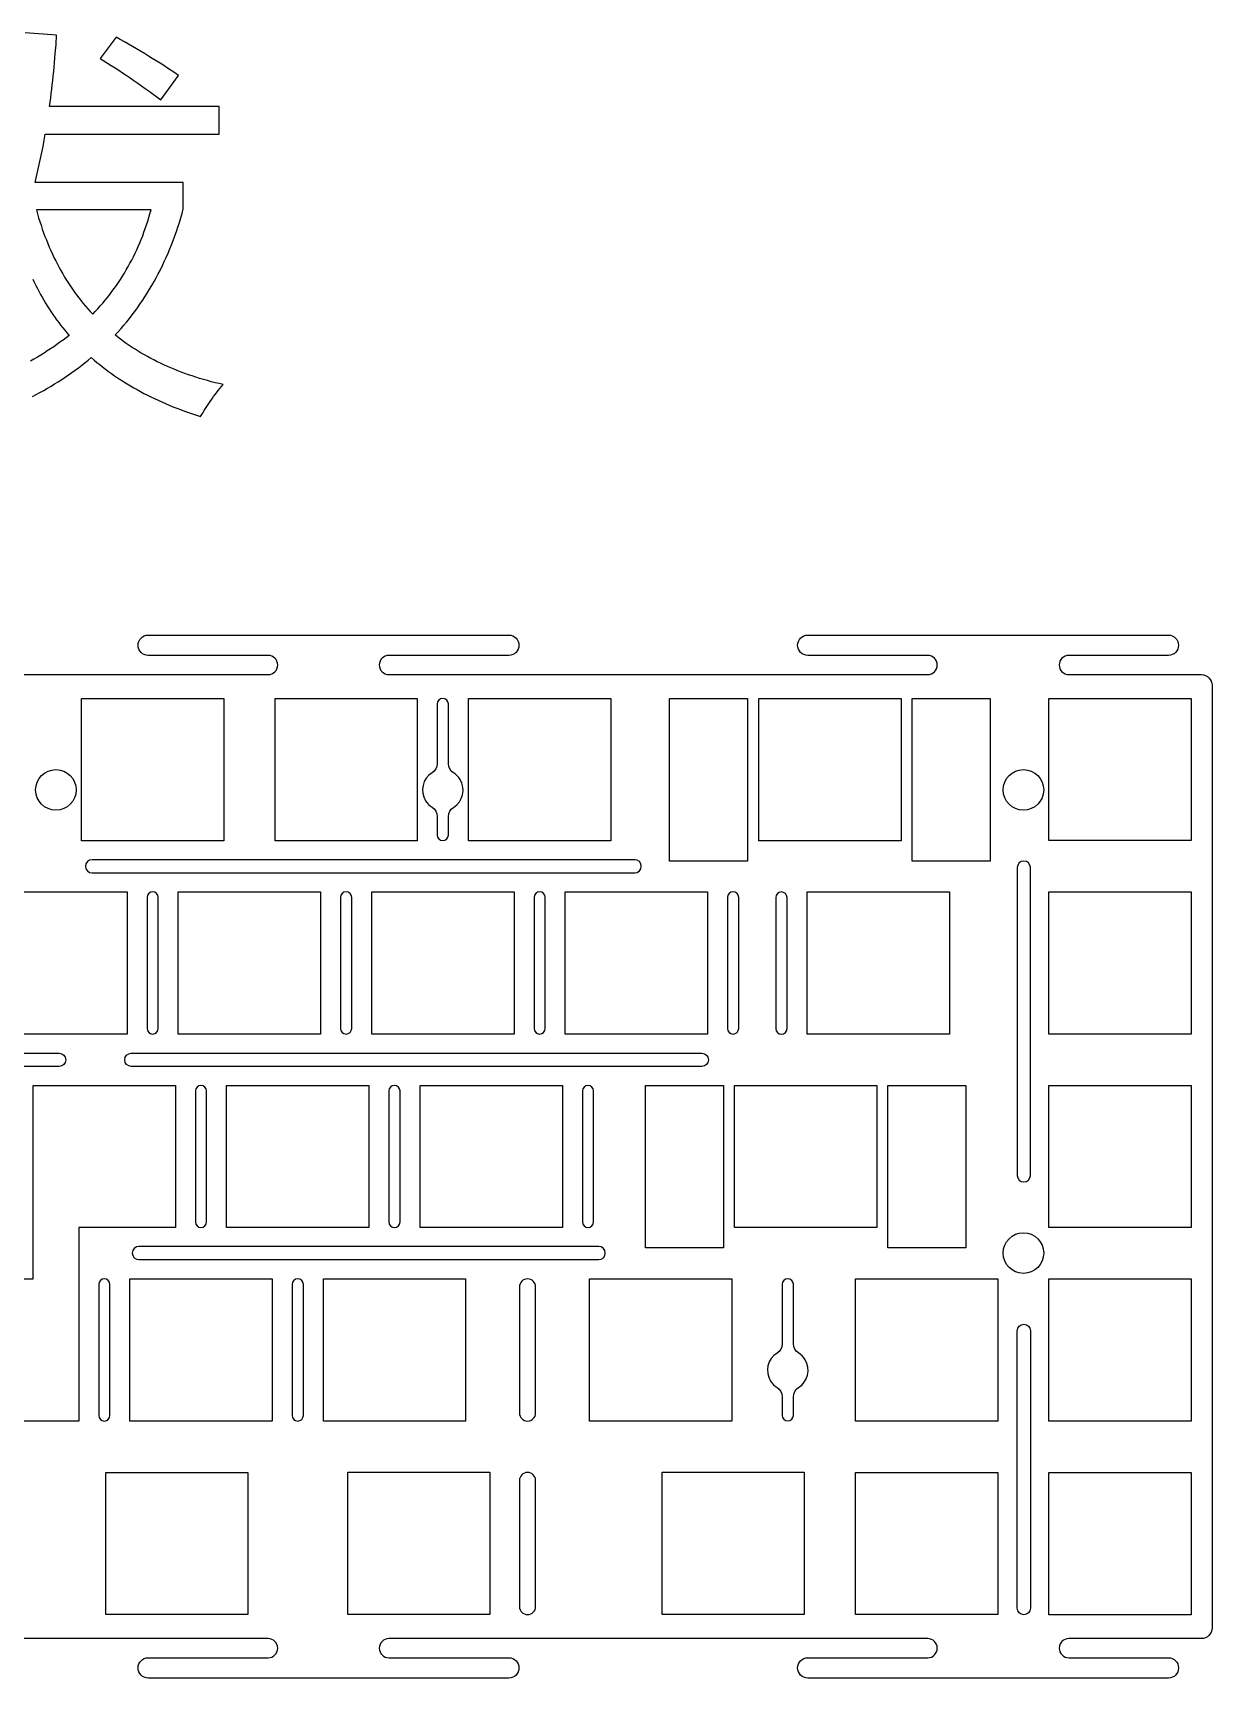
# Model space of a CAD drawing. Header units: millimetres. Extents: x -367 to 368, y -81 to 81.
# Drawn here: x -178.4 to -62.3, y -81.1 to 80.9 of the extents above; entities that cross this region are included whole.
import ezdxf

# ---------------------------------------------------------------- set-up
doc = ezdxf.new("R2010")
doc.units = ezdxf.units.MM
doc.header["$MEASUREMENT"] = 0
doc.layers.add('Ä¬ÈÏÖµ', color=7, linetype='Continuous', lineweight=0)

msp = doc.modelspace()

# ---------------------------------------------------------------- linework, layer by layer
at = {"layer": 'Ä¬ÈÏÖµ', "color": 7, "lineweight": 25, "true_color": 0xffffff}
for points in [[(-178.48, 45.14), (-178.1, 45.33), (-177.73, 45.53), (-177.36, 45.74), (-177, 45.94), (-176.64, 46.15), (-176.29, 46.37), (-175.94, 46.58), (-175.59, 46.81), (-175.25, 47.03), (-174.91, 47.26), (-174.58, 47.49), (-174.25, 47.73), (-173.93, 47.97), (-173.61, 48.21), (-173.3, 48.45), (-172.99, 48.7), (-172.68, 48.96), (-172.41, 48.72), (-172.13, 48.49), (-171.85, 48.27), (-171.57, 48.04), (-171.28, 47.82), (-170.99, 47.6), (-170.69, 47.39), (-170.39, 47.18), (-170.09, 46.97), (-169.78, 46.77), (-169.47, 46.57), (-169.15, 46.37), (-168.83, 46.18), (-168.5, 45.99), (-168.17, 45.81), (-167.84, 45.62), (-167.5, 45.44), (-167.16, 45.27), (-166.81, 45.1), (-166.46, 44.93), (-166.1, 44.76), (-165.74, 44.6), (-165.38, 44.44), (-165.01, 44.29), (-164.64, 44.13), (-164.26, 43.99), (-163.88, 43.84), (-163.49, 43.7), (-163.1, 43.56), (-162.71, 43.43), (-162.31, 43.3), (-161.91, 43.17), (-161.8, 43.36), (-161.68, 43.56), (-161.56, 43.75), (-161.44, 43.94), (-161.31, 44.14), (-161.18, 44.34), (-161.05, 44.53), (-160.91, 44.73), (-160.77, 44.92), (-160.63, 45.12), (-160.48, 45.32), (-160.34, 45.51), (-160.18, 45.71), (-160.03, 45.91), (-159.87, 46.11), (-159.7, 46.31), (-160.1, 46.4), (-160.49, 46.49), (-160.87, 46.59), (-161.25, 46.7), (-161.63, 46.81), (-162.01, 46.92), (-162.38, 47.04), (-162.74, 47.16), (-163.1, 47.28), (-163.46, 47.41), (-163.82, 47.54), (-164.17, 47.67), (-164.51, 47.81), (-164.86, 47.95), (-165.19, 48.1), (-165.53, 48.25), (-165.86, 48.41), (-166.18, 48.56), (-166.51, 48.73), (-166.83, 48.89), (-167.14, 49.06), (-167.45, 49.24), (-167.76, 49.41), (-168.06, 49.6), (-168.36, 49.78), (-168.65, 49.97), (-168.94, 50.16), (-169.23, 50.36), (-169.51, 50.56), (-169.79, 50.77), (-170.07, 50.97), (-170.34, 51.19), (-170.04, 51.51), (-169.75, 51.83), (-169.47, 52.16), (-169.19, 52.49), (-168.92, 52.83), (-168.65, 53.17), (-168.39, 53.52), (-168.14, 53.87), (-167.89, 54.22), (-167.64, 54.58), (-167.4, 54.94), (-167.17, 55.31), (-166.94, 55.69), (-166.71, 56.06), (-166.5, 56.45), (-166.28, 56.83), (-166.08, 57.22), (-165.87, 57.62), (-165.68, 58.02), (-165.49, 58.42), (-165.3, 58.83), (-165.12, 59.24), (-164.95, 59.66), (-164.78, 60.08), (-164.61, 60.51), (-164.45, 60.94), (-164.3, 61.38), (-164.15, 61.82), (-164.01, 62.26), (-163.87, 62.71), (-163.74, 63.16), (-163.62, 63.62), (-163.62, 66.21), (-178.22, 66.21), (-178.08, 66.79), (-177.94, 67.38), (-177.8, 67.97), (-177.68, 68.56), (-177.55, 69.16), (-177.43, 69.76), (-177.32, 70.37), (-177.21, 70.98), (-160.09, 70.98), (-160.09, 73.69), (-176.79, 73.69), (-176.73, 74.11), (-176.67, 74.54), (-176.62, 74.96), (-176.57, 75.39), (-176.52, 75.82), (-176.47, 76.26), (-176.42, 76.69), (-176.38, 77.13), (-176.34, 77.57), (-176.29, 78.01), (-176.22, 78.9), (-176.15, 79.8), (-176.09, 80.7), (-179.19, 80.93)], [(-178.43, 56.69), (-178.29, 56.39), (-178.14, 56.08), (-177.99, 55.78), (-177.84, 55.49), (-177.68, 55.19), (-177.52, 54.9), (-177.35, 54.61), (-177.18, 54.33), (-177.01, 54.05), (-176.83, 53.77), (-176.65, 53.49), (-176.47, 53.22), (-176.28, 52.95), (-176.09, 52.68), (-175.89, 52.42), (-175.7, 52.16), (-175.49, 51.9), (-175.29, 51.65), (-175.08, 51.4), (-174.87, 51.15), (-175.16, 50.92), (-175.46, 50.69), (-175.76, 50.47), (-176.06, 50.25), (-176.37, 50.04), (-176.69, 49.83), (-177.01, 49.62), (-177.33, 49.41), (-177.66, 49.21), (-177.99, 49.01), (-178.33, 48.81), (-178.67, 48.62)]]:
    msp.add_lwpolyline(points, dxfattribs=at)
for points in [[(-171.79, 78.42), (-171.43, 78.19), (-171.07, 77.96), (-170.71, 77.73), (-170.34, 77.49), (-169.97, 77.25), (-169.61, 77.01), (-169.24, 76.76), (-168.86, 76.51), (-168.49, 76.25), (-168.11, 75.99), (-167.74, 75.73), (-167.36, 75.46), (-166.98, 75.19), (-166.59, 74.91), (-166.21, 74.63), (-165.82, 74.35), (-164.08, 76.75), (-164.44, 76.99), (-164.8, 77.23), (-165.17, 77.47), (-165.54, 77.71), (-165.91, 77.95), (-166.29, 78.19), (-166.67, 78.42), (-167.05, 78.66), (-167.44, 78.89), (-167.83, 79.13), (-168.22, 79.36), (-168.62, 79.59), (-169.02, 79.82), (-169.42, 80.05), (-169.83, 80.28), (-170.24, 80.51)], [(-166.79, 63.5), (-178.08, 63.5), (-177.97, 63.12), (-177.86, 62.74), (-177.74, 62.36), (-177.62, 61.99), (-177.5, 61.62), (-177.37, 61.26), (-177.24, 60.9), (-177.1, 60.55), (-176.96, 60.19), (-176.81, 59.85), (-176.66, 59.5), (-176.51, 59.16), (-176.35, 58.83), (-176.18, 58.5), (-176.02, 58.17), (-175.85, 57.85), (-175.67, 57.53), (-175.49, 57.21), (-175.31, 56.9), (-175.12, 56.6), (-174.93, 56.3), (-174.73, 56), (-174.53, 55.7), (-174.33, 55.41), (-174.12, 55.13), (-173.91, 54.84), (-173.69, 54.57), (-173.47, 54.29), (-173.24, 54.02), (-173.01, 53.76), (-172.78, 53.5), (-172.54, 53.24), (-172.29, 53.51), (-172.04, 53.78), (-171.79, 54.05), (-171.55, 54.33), (-171.32, 54.61), (-171.08, 54.89), (-170.86, 55.18), (-170.64, 55.47), (-170.42, 55.77), (-170.21, 56.06), (-170, 56.37), (-169.8, 56.67), (-169.6, 56.98), (-169.41, 57.29), (-169.23, 57.61), (-169.04, 57.93), (-168.87, 58.25), (-168.69, 58.57), (-168.53, 58.9), (-168.36, 59.24), (-168.21, 59.57), (-168.05, 59.91), (-167.9, 60.26), (-167.76, 60.6), (-167.62, 60.95), (-167.49, 61.31), (-167.36, 61.66), (-167.24, 62.03), (-167.12, 62.39), (-167, 62.76), (-166.9, 63.13)], [(-173.64, 1.4), (-173.64, 15.4), (-159.64, 15.4), (-159.64, 1.4)], [(-154.59, 1.4), (-154.59, 15.4), (-140.59, 15.4), (-140.59, 1.4)], [(-135.54, 1.4), (-135.54, 15.4), (-121.54, 15.4), (-121.54, 1.4)], [(-115.74, -0.6), (-115.74, 15.4), (-108.06, 15.4), (-108.06, -0.6)], [(-106.96, 1.4), (-106.96, 15.4), (-92.96, 15.4), (-92.96, 1.4)], [(-84.19, -0.6), (-91.87, -0.6), (-91.87, 15.4), (-84.19, 15.4)], [(-78.39, 15.41), (-64.39, 15.41), (-64.39, 1.41), (-78.39, 1.41)], [(-183.16, -17.64), (-183.16, -3.64), (-169.16, -3.64), (-169.16, -17.64)], [(-164.11, -17.64), (-164.11, -3.64), (-150.11, -3.64), (-150.11, -17.64)], [(-145.06, -17.64), (-145.06, -3.64), (-131.06, -3.64), (-131.06, -17.64)], [(-126.01, -17.64), (-126.01, -3.64), (-112.01, -3.64), (-112.01, -17.64)], [(-102.2, -17.65), (-102.2, -3.65), (-88.2, -3.65), (-88.2, -17.65)], [(-78.39, -17.64), (-78.39, -3.64), (-64.39, -3.64), (-64.39, -17.64)], [(-173.92, -41.74), (-173.92, -55.74), (-187.92, -55.74), (-187.92, -41.74), (-178.4, -41.74), (-178.4, -22.69), (-164.4, -22.69), (-164.4, -36.69), (-173.92, -36.69)], [(-159.35, -36.69), (-159.35, -22.69), (-145.35, -22.69), (-145.35, -36.69)], [(-140.3, -36.69), (-140.3, -22.69), (-126.3, -22.69), (-126.3, -36.69)], [(-118.12, -38.7), (-118.12, -22.7), (-110.44, -22.7), (-110.44, -38.7)], [(-109.35, -36.7), (-109.35, -22.7), (-95.35, -22.7), (-95.35, -36.7)], [(-86.57, -38.7), (-94.25, -38.7), (-94.25, -22.7), (-86.57, -22.7)], [(-78.39, -36.69), (-78.39, -22.69), (-64.39, -22.69), (-64.39, -36.69)], [(-168.87, -55.74), (-168.87, -41.74), (-154.87, -41.74), (-154.87, -55.74)], [(-149.82, -55.74), (-149.82, -41.74), (-135.82, -41.74), (-135.82, -55.74)], [(-123.63, -55.74), (-123.63, -41.74), (-109.63, -41.74), (-109.63, -55.74)], [(-97.44, -55.74), (-97.44, -41.74), (-83.44, -41.74), (-83.44, -55.74)], [(-78.39, -55.74), (-78.39, -41.74), (-64.39, -41.74), (-64.39, -55.74)], [(-171.26, -74.8), (-171.26, -60.8), (-157.26, -60.8), (-157.26, -74.8)], [(-147.43, -74.79), (-147.43, -60.79), (-133.43, -60.79), (-133.43, -74.79)], [(-116.49, -74.79), (-116.49, -60.79), (-102.49, -60.79), (-102.49, -74.79)], [(-97.44, -74.8), (-97.44, -60.8), (-83.44, -60.8), (-83.44, -74.8)], [(-78.39, -74.81), (-78.39, -60.81), (-64.39, -60.81), (-64.39, -74.81)]]:
    msp.add_lwpolyline(points, close=True, dxfattribs=at)
for centre in [(-176.16, 6.4), (-80.91, 6.4), (-80.91, -39.2)]:
    msp.add_circle(centre, 2, dxfattribs=at)
for points, knots in [([(-232.01, -79.05), (-232.56, -79.05), (-233.01, -79.5), (-233.01, -80.05), (-233.01, -80.6), (-232.56, -81.05), (-232.01, -81.05), (-232.01, -81.05), (-196.51, -81.05), (-196.51, -81.05), (-195.96, -81.05), (-195.51, -80.6), (-195.51, -80.05), (-195.51, -79.5), (-195.96, -79.05), (-196.51, -79.05), (-196.51, -79.05), (-208.32, -79.05), (-208.32, -79.05), (-208.84, -79.05), (-209.26, -78.63), (-209.26, -78.11), (-209.26, -77.58), (-208.84, -77.16), (-208.32, -77.16), (-208.32, -77.16), (-155.27, -77.16), (-155.27, -77.16), (-154.75, -77.16), (-154.32, -77.58), (-154.32, -78.1), (-154.32, -78.63), (-154.75, -79.05), (-155.27, -79.05), (-155.27, -79.05), (-167.07, -79.05), (-167.07, -79.05), (-167.63, -79.05), (-168.07, -79.5), (-168.07, -80.05), (-168.07, -80.6), (-167.63, -81.05), (-167.07, -81.05), (-167.07, -81.05), (-131.57, -81.05), (-131.57, -81.05), (-131.02, -81.05), (-130.57, -80.6), (-130.57, -80.05), (-130.57, -79.5), (-131.02, -79.05), (-131.57, -79.05), (-131.57, -79.05), (-143.38, -79.05), (-143.38, -79.05), (-143.9, -79.05), (-144.32, -78.63), (-144.32, -78.11), (-144.32, -77.58), (-143.9, -77.16), (-143.38, -77.16), (-143.38, -77.16), (-90.33, -77.16), (-90.33, -77.16), (-89.81, -77.16), (-89.39, -77.58), (-89.39, -78.1), (-89.39, -78.63), (-89.81, -79.05), (-90.33, -79.05), (-90.33, -79.05), (-102.14, -79.05), (-102.14, -79.05), (-102.69, -79.05), (-103.14, -79.5), (-103.14, -80.05), (-103.14, -80.6), (-102.69, -81.05), (-102.14, -81.05), (-102.14, -81.05), (-66.64, -81.05), (-66.64, -81.05), (-66.08, -81.05), (-65.64, -80.6), (-65.64, -80.05), (-65.64, -79.5), (-66.08, -79.05), (-66.64, -79.05), (-66.64, -79.05), (-76.44, -79.05), (-76.44, -79.05), (-76.96, -79.05), (-77.38, -78.63), (-77.39, -78.11), (-77.39, -77.58), (-76.96, -77.16), (-76.44, -77.16), (-76.44, -77.16), (-63.38, -77.16), (-63.38, -77.16), (-62.8, -77.16), (-62.33, -76.69), (-62.33, -76.11), (-62.33, -76.11), (-62.33, 16.7), (-62.33, 16.7), (-62.33, 17.28), (-62.8, 17.75), (-63.38, 17.75), (-63.38, 17.75), (-76.44, 17.75), (-76.44, 17.75), (-76.96, 17.75), (-77.39, 18.17), (-77.39, 18.7), (-77.39, 19.22), (-76.96, 19.64), (-76.44, 19.64), (-76.44, 19.64), (-66.64, 19.64), (-66.64, 19.64), (-66.08, 19.64), (-65.64, 20.09), (-65.64, 20.64), (-65.64, 21.19), (-66.08, 21.64), (-66.64, 21.64), (-66.64, 21.64), (-102.14, 21.64), (-102.14, 21.64), (-102.69, 21.64), (-103.14, 21.19), (-103.14, 20.64), (-103.14, 20.09), (-102.69, 19.64), (-102.14, 19.64), (-102.14, 19.64), (-90.33, 19.64), (-90.33, 19.64), (-89.81, 19.64), (-89.39, 19.22), (-89.39, 18.7), (-89.39, 18.18), (-89.81, 17.75), (-90.33, 17.75), (-90.33, 17.75), (-143.38, 17.75), (-143.38, 17.75), (-143.9, 17.75), (-144.32, 18.17), (-144.32, 18.7), (-144.32, 19.22), (-143.9, 19.64), (-143.38, 19.64), (-143.38, 19.64), (-131.57, 19.64), (-131.57, 19.64), (-131.02, 19.64), (-130.57, 20.09), (-130.57, 20.64), (-130.57, 21.19), (-131.02, 21.64), (-131.57, 21.64), (-131.57, 21.64), (-167.07, 21.64), (-167.07, 21.64), (-167.63, 21.64), (-168.07, 21.19), (-168.07, 20.64), (-168.07, 20.09), (-167.63, 19.64), (-167.07, 19.64), (-167.07, 19.64), (-155.27, 19.64), (-155.27, 19.64), (-154.75, 19.64), (-154.32, 19.22), (-154.32, 18.7), (-154.32, 18.18), (-154.75, 17.75), (-155.27, 17.75), (-155.27, 17.75), (-208.32, 17.75), (-208.32, 17.75), (-208.84, 17.75), (-209.26, 18.17), (-209.26, 18.7), (-209.26, 19.22), (-208.84, 19.64), (-208.32, 19.64), (-208.32, 19.64), (-196.51, 19.64), (-196.51, 19.64), (-195.96, 19.64), (-195.51, 20.09), (-195.51, 20.64), (-195.51, 21.19), (-195.96, 21.64), (-196.51, 21.64), (-196.51, 21.64), (-232.01, 21.64), (-232.01, 21.64), (-232.56, 21.64), (-233.01, 21.19), (-233.01, 20.64), (-233.01, 20.09), (-232.56, 19.64), (-232.01, 19.64), (-232.01, 19.64), (-220.21, 19.64), (-220.21, 19.64), (-219.68, 19.64), (-219.26, 19.22), (-219.26, 18.7), (-219.26, 18.18), (-219.68, 17.75), (-220.21, 17.75), (-220.21, 17.75), (-273.25, 17.75), (-273.25, 17.75), (-273.78, 17.75), (-274.2, 18.17), (-274.2, 18.7), (-274.2, 19.22), (-273.78, 19.64), (-273.25, 19.64), (-273.25, 19.64), (-261.45, 19.64), (-261.45, 19.64), (-260.9, 19.64), (-260.45, 20.09), (-260.45, 20.64), (-260.45, 21.19), (-260.9, 21.64), (-261.45, 21.64), (-261.45, 21.64), (-296.95, 21.64), (-296.95, 21.64), (-297.5, 21.64), (-297.95, 21.19), (-297.95, 20.64), (-297.95, 20.09), (-297.5, 19.64), (-296.95, 19.64), (-296.95, 19.64), (-285.14, 19.64), (-285.14, 19.64), (-284.62, 19.64), (-284.2, 19.22), (-284.2, 18.7), (-284.2, 18.18), (-284.62, 17.75), (-285.14, 17.75), (-285.14, 17.75), (-338.19, 17.75), (-338.19, 17.75), (-338.71, 17.75), (-339.14, 18.17), (-339.14, 18.7), (-339.14, 19.22), (-338.71, 19.64), (-338.19, 19.64), (-338.19, 19.64), (-326.39, 19.64), (-326.39, 19.64), (-325.83, 19.64), (-325.39, 20.09), (-325.39, 20.64), (-325.39, 21.19), (-325.83, 21.64), (-326.39, 21.64), (-326.39, 21.64), (-361.89, 21.64), (-361.89, 21.64), (-362.44, 21.64), (-362.89, 21.19), (-362.89, 20.64), (-362.89, 20.09), (-362.44, 19.64), (-361.89, 19.64), (-361.89, 19.64), (-352.08, 19.64), (-352.08, 19.64), (-351.56, 19.64), (-351.14, 19.22), (-351.14, 18.7), (-351.14, 18.18), (-351.56, 17.75), (-352.08, 17.75), (-352.08, 17.75), (-366.14, 17.75), (-366.14, 17.75), (-366.72, 17.75), (-367.19, 17.28), (-367.19, 16.7), (-367.19, 16.7), (-367.19, -76.11), (-367.19, -76.11), (-367.19, -76.69), (-366.72, -77.16), (-366.14, -77.16), (-366.14, -77.16), (-352.08, -77.16), (-352.08, -77.16), (-351.56, -77.16), (-351.14, -77.58), (-351.14, -78.1), (-351.14, -78.63), (-351.56, -79.05), (-352.08, -79.05), (-352.08, -79.05), (-361.89, -79.05), (-361.89, -79.05), (-362.44, -79.05), (-362.89, -79.5), (-362.89, -80.05), (-362.89, -80.6), (-362.44, -81.05), (-361.89, -81.05), (-361.89, -81.05), (-326.39, -81.05), (-326.39, -81.05), (-325.83, -81.05), (-325.39, -80.6), (-325.39, -80.05), (-325.39, -79.5), (-325.83, -79.05), (-326.39, -79.05), (-326.39, -79.05), (-338.19, -79.05), (-338.19, -79.05), (-338.71, -79.05), (-339.14, -78.63), (-339.14, -78.11), (-339.14, -77.58), (-338.71, -77.16), (-338.19, -77.16), (-338.19, -77.16), (-285.14, -77.16), (-285.14, -77.16), (-284.62, -77.16), (-284.2, -77.58), (-284.2, -78.1), (-284.2, -78.63), (-284.62, -79.05), (-285.14, -79.05), (-285.14, -79.05), (-296.95, -79.05), (-296.95, -79.05), (-297.5, -79.05), (-297.95, -79.5), (-297.95, -80.05), (-297.95, -80.6), (-297.5, -81.05), (-296.95, -81.05), (-296.95, -81.05), (-261.45, -81.05), (-261.45, -81.05), (-260.9, -81.05), (-260.45, -80.6), (-260.45, -80.05), (-260.45, -79.5), (-260.9, -79.05), (-261.45, -79.05), (-261.45, -79.05), (-273.25, -79.05), (-273.25, -79.05), (-273.77, -79.05), (-274.2, -78.63), (-274.2, -78.11), (-274.2, -77.58), (-273.78, -77.16), (-273.25, -77.16), (-273.25, -77.16), (-220.21, -77.16), (-220.21, -77.16), (-219.68, -77.16), (-219.26, -77.58), (-219.26, -78.1), (-219.26, -78.63), (-219.68, -79.05), (-220.21, -79.05), (-220.21, -79.05), (-232.01, -79.05), (-232.01, -79.05)], [0, 0, 0, 0, 1, 1, 1, 2, 2, 2, 3, 3, 3, 4, 4, 4, 5, 5, 5, 6, 6, 6, 7, 7, 7, 8, 8, 8, 9, 9, 9, 10, 10, 10, 11, 11, 11, 12, 12, 12, 13, 13, 13, 14, 14, 14, 15, 15, 15, 16, 16, 16, 17, 17, 17, 18, 18, 18, 19, 19, 19, 20, 20, 20, 21, 21, 21, 22, 22, 22, 23, 23, 23, 24, 24, 24, 25, 25, 25, 26, 26, 26, 27, 27, 27, 28, 28, 28, 29, 29, 29, 30, 30, 30, 31, 31, 31, 32, 32, 32, 33, 33, 33, 34, 34, 34, 35, 35, 35, 36, 36, 36, 37, 37, 37, 38, 38, 38, 39, 39, 39, 40, 40, 40, 41, 41, 41, 42, 42, 42, 43, 43, 43, 44, 44, 44, 45, 45, 45, 46, 46, 46, 47, 47, 47, 48, 48, 48, 49, 49, 49, 50, 50, 50, 51, 51, 51, 52, 52, 52, 53, 53, 53, 54, 54, 54, 55, 55, 55, 56, 56, 56, 57, 57, 57, 58, 58, 58, 59, 59, 59, 60, 60, 60, 61, 61, 61, 62, 62, 62, 63, 63, 63, 64, 64, 64, 65, 65, 65, 66, 66, 66, 67, 67, 67, 68, 68, 68, 69, 69, 69, 70, 70, 70, 71, 71, 71, 72, 72, 72, 73, 73, 73, 74, 74, 74, 75, 75, 75, 76, 76, 76, 77, 77, 77, 78, 78, 78, 79, 79, 79, 80, 80, 80, 81, 81, 81, 82, 82, 82, 83, 83, 83, 84, 84, 84, 85, 85, 85, 86, 86, 86, 87, 87, 87, 88, 88, 88, 89, 89, 89, 90, 90, 90, 91, 91, 91, 92, 92, 92, 93, 93, 93, 94, 94, 94, 95, 95, 95, 96, 96, 96, 97, 97, 97, 98, 98, 98, 99, 99, 99, 100, 100, 100, 101, 101, 101, 102, 102, 102, 103, 103, 103, 104, 104, 104, 105, 105, 105, 106, 106, 106, 107, 107, 107, 108, 108, 108, 109, 109, 109, 110, 110, 110, 111, 111, 111, 112, 112, 112, 113, 113, 113, 114, 114, 114, 115, 115, 115, 116, 116, 116, 117, 117, 117, 118, 118, 118, 119, 119, 119, 120, 120, 120, 121, 121, 121, 122, 122, 122, 123, 123, 123, 124, 124, 124, 125, 125, 125, 126, 126, 126, 127, 127, 127, 128, 128, 128, 128]), ([(-138.62, 3.79), (-138.62, 4.16), (-138.81, 4.5), (-139.12, 4.69), (-139.39, 4.85), (-139.61, 5.07), (-139.77, 5.34), (-140.35, 6.28), (-140.06, 7.51), (-139.12, 8.09), (-138.81, 8.28), (-138.62, 8.62), (-138.62, 8.98), (-138.62, 8.98), (-138.62, 14.86), (-138.62, 14.86), (-138.62, 14.86), (-138.62, 14.86), (-138.62, 14.86), (-138.62, 15.16), (-138.38, 15.41), (-138.07, 15.41), (-137.77, 15.41), (-137.52, 15.16), (-137.52, 14.86), (-137.52, 14.86), (-137.52, 8.99), (-137.52, 8.99), (-137.52, 8.62), (-137.34, 8.28), (-137.02, 8.09), (-136.76, 7.93), (-136.53, 7.7), (-136.37, 7.43), (-135.79, 6.49), (-136.08, 5.26), (-137.02, 4.68), (-137.34, 4.49), (-137.52, 4.15), (-137.52, 3.79), (-137.52, 3.79), (-137.52, 1.96), (-137.52, 1.96), (-137.52, 1.96), (-137.52, 1.96), (-137.52, 1.96), (-137.52, 1.66), (-137.77, 1.41), (-138.07, 1.41), (-138.38, 1.41), (-138.62, 1.66), (-138.62, 1.96), (-138.62, 1.96), (-138.62, 3.79), (-138.62, 3.79)], [0, 0, 0, 0, 1, 1, 1, 2, 2, 2, 3, 3, 3, 4, 4, 4, 5, 5, 5, 6, 6, 6, 7, 7, 7, 8, 8, 8, 9, 9, 9, 10, 10, 10, 11, 11, 11, 12, 12, 12, 13, 13, 13, 14, 14, 14, 15, 15, 15, 16, 16, 16, 17, 17, 17, 18, 18, 18, 18]), ([(-119.18, -0.47), (-118.82, -0.47), (-118.53, -0.76), (-118.53, -1.12), (-118.53, -1.48), (-118.82, -1.77), (-119.18, -1.77), (-119.18, -1.77), (-172.6, -1.77), (-172.6, -1.77), (-172.96, -1.77), (-173.25, -1.48), (-173.25, -1.12), (-173.25, -0.76), (-172.96, -0.47), (-172.6, -0.47), (-172.6, -0.47), (-119.18, -0.47), (-119.18, -0.47)], [0, 0, 0, 0, 1, 1, 1, 2, 2, 2, 3, 3, 3, 4, 4, 4, 5, 5, 5, 6, 6, 6, 6]), ([(-80.21, -31.55), (-80.21, -31.91), (-80.5, -32.2), (-80.86, -32.2), (-81.22, -32.2), (-81.51, -31.91), (-81.51, -31.55), (-81.51, -31.55), (-81.51, -1.25), (-81.51, -1.25), (-81.51, -0.89), (-81.22, -0.6), (-80.86, -0.6), (-80.5, -0.6), (-80.21, -0.89), (-80.21, -1.25), (-80.21, -1.25), (-80.21, -31.55), (-80.21, -31.55)], [0, 0, 0, 0, 1, 1, 1, 2, 2, 2, 3, 3, 3, 4, 4, 4, 5, 5, 5, 6, 6, 6, 6]), ([(-166.09, -4.19), (-166.09, -4.19), (-166.09, -17.09), (-166.09, -17.09), (-166.09, -17.09), (-166.09, -17.09), (-166.09, -17.09), (-166.09, -17.39), (-166.34, -17.64), (-166.64, -17.64), (-166.94, -17.64), (-167.19, -17.39), (-167.19, -17.09), (-167.19, -17.09), (-167.19, -4.19), (-167.19, -4.19), (-167.19, -4.19), (-167.19, -4.19), (-167.19, -4.19), (-167.19, -3.89), (-166.94, -3.64), (-166.64, -3.64), (-166.34, -3.64), (-166.09, -3.89), (-166.09, -4.19)], [0, 0, 0, 0, 1, 1, 1, 2, 2, 2, 3, 3, 3, 4, 4, 4, 5, 5, 5, 6, 6, 6, 7, 7, 7, 8, 8, 8, 8]), ([(-148.14, -4.19), (-148.14, -4.19), (-148.14, -4.19), (-148.14, -4.19), (-148.14, -3.89), (-147.89, -3.64), (-147.59, -3.64), (-147.29, -3.64), (-147.04, -3.89), (-147.04, -4.19), (-147.04, -4.19), (-147.04, -17.09), (-147.04, -17.09), (-147.04, -17.09), (-147.04, -17.09), (-147.04, -17.09), (-147.04, -17.39), (-147.29, -17.64), (-147.59, -17.64), (-147.89, -17.64), (-148.14, -17.39), (-148.14, -17.09), (-148.14, -17.09), (-148.14, -4.19), (-148.14, -4.19)], [0, 0, 0, 0, 1, 1, 1, 2, 2, 2, 3, 3, 3, 4, 4, 4, 5, 5, 5, 6, 6, 6, 7, 7, 7, 8, 8, 8, 8]), ([(-127.99, -4.19), (-127.99, -4.19), (-127.99, -17.09), (-127.99, -17.09), (-127.99, -17.09), (-127.99, -17.09), (-127.99, -17.09), (-127.99, -17.39), (-128.24, -17.64), (-128.54, -17.64), (-128.84, -17.64), (-129.09, -17.39), (-129.09, -17.09), (-129.09, -17.09), (-129.09, -4.19), (-129.09, -4.19), (-129.09, -4.19), (-129.09, -4.19), (-129.09, -4.19), (-129.09, -3.89), (-128.84, -3.64), (-128.54, -3.64), (-128.24, -3.64), (-127.99, -3.89), (-127.99, -4.19)], [0, 0, 0, 0, 1, 1, 1, 2, 2, 2, 3, 3, 3, 4, 4, 4, 5, 5, 5, 6, 6, 6, 7, 7, 7, 8, 8, 8, 8]), ([(-110.04, -4.19), (-110.04, -4.19), (-110.04, -4.19), (-110.04, -4.19), (-110.04, -3.89), (-109.79, -3.64), (-109.49, -3.64), (-109.19, -3.64), (-108.94, -3.89), (-108.94, -4.19), (-108.94, -4.19), (-108.94, -17.09), (-108.94, -17.09), (-108.94, -17.09), (-108.94, -17.09), (-108.94, -17.09), (-108.94, -17.39), (-109.19, -17.64), (-109.49, -17.64), (-109.79, -17.64), (-110.04, -17.39), (-110.04, -17.09), (-110.04, -17.09), (-110.04, -4.19), (-110.04, -4.19)], [0, 0, 0, 0, 1, 1, 1, 2, 2, 2, 3, 3, 3, 4, 4, 4, 5, 5, 5, 6, 6, 6, 7, 7, 7, 8, 8, 8, 8]), ([(-104.18, -4.2), (-104.18, -4.2), (-104.18, -17.1), (-104.18, -17.1), (-104.18, -17.1), (-104.18, -17.1), (-104.18, -17.1), (-104.18, -17.41), (-104.42, -17.65), (-104.73, -17.65), (-105.03, -17.65), (-105.28, -17.41), (-105.28, -17.1), (-105.28, -17.1), (-105.28, -4.2), (-105.28, -4.2), (-105.28, -4.2), (-105.28, -4.2), (-105.28, -4.2), (-105.28, -3.9), (-105.03, -3.65), (-104.73, -3.65), (-104.42, -3.65), (-104.18, -3.9), (-104.18, -4.2)], [0, 0, 0, 0, 1, 1, 1, 2, 2, 2, 3, 3, 3, 4, 4, 4, 5, 5, 5, 6, 6, 6, 7, 7, 7, 8, 8, 8, 8]), ([(-175.84, -19.53), (-175.84, -19.53), (-232.02, -19.53), (-232.02, -19.53), (-232.38, -19.53), (-232.67, -19.82), (-232.67, -20.18), (-232.67, -20.54), (-232.38, -20.83), (-232.02, -20.83), (-232.02, -20.83), (-175.84, -20.83), (-175.84, -20.83), (-175.49, -20.83), (-175.19, -20.54), (-175.19, -20.18), (-175.19, -19.82), (-175.48, -19.53), (-175.84, -19.53)], [0, 0, 0, 0, 1, 1, 1, 2, 2, 2, 3, 3, 3, 4, 4, 4, 5, 5, 5, 6, 6, 6, 6]), ([(-112.57, -19.53), (-112.57, -19.53), (-168.74, -19.53), (-168.74, -19.53), (-169.1, -19.53), (-169.39, -19.82), (-169.39, -20.18), (-169.39, -20.54), (-169.1, -20.83), (-168.74, -20.83), (-168.74, -20.83), (-112.57, -20.83), (-112.57, -20.83), (-112.21, -20.83), (-111.92, -20.54), (-111.92, -20.18), (-111.92, -19.82), (-112.21, -19.53), (-112.57, -19.53)], [0, 0, 0, 0, 1, 1, 1, 2, 2, 2, 3, 3, 3, 4, 4, 4, 5, 5, 5, 6, 6, 6, 6]), ([(-161.33, -23.24), (-161.33, -23.24), (-161.33, -36.14), (-161.33, -36.14), (-161.33, -36.14), (-161.33, -36.14), (-161.33, -36.14), (-161.33, -36.44), (-161.57, -36.69), (-161.88, -36.69), (-162.18, -36.69), (-162.43, -36.44), (-162.43, -36.14), (-162.43, -36.14), (-162.43, -23.24), (-162.43, -23.24), (-162.43, -23.24), (-162.43, -23.24), (-162.43, -23.24), (-162.43, -22.94), (-162.18, -22.69), (-161.88, -22.69), (-161.57, -22.69), (-161.33, -22.94), (-161.33, -23.24)], [0, 0, 0, 0, 1, 1, 1, 2, 2, 2, 3, 3, 3, 4, 4, 4, 5, 5, 5, 6, 6, 6, 7, 7, 7, 8, 8, 8, 8]), ([(-143.38, -23.24), (-143.38, -23.24), (-143.38, -23.24), (-143.38, -23.24), (-143.38, -22.94), (-143.13, -22.69), (-142.83, -22.69), (-142.52, -22.69), (-142.28, -22.94), (-142.28, -23.24), (-142.28, -23.24), (-142.28, -36.14), (-142.28, -36.14), (-142.28, -36.14), (-142.28, -36.14), (-142.28, -36.14), (-142.28, -36.44), (-142.52, -36.69), (-142.83, -36.69), (-143.13, -36.69), (-143.38, -36.44), (-143.38, -36.14), (-143.38, -36.14), (-143.38, -23.24), (-143.38, -23.24)], [0, 0, 0, 0, 1, 1, 1, 2, 2, 2, 3, 3, 3, 4, 4, 4, 5, 5, 5, 6, 6, 6, 7, 7, 7, 8, 8, 8, 8]), ([(-123.23, -23.24), (-123.23, -23.24), (-123.23, -36.14), (-123.23, -36.14), (-123.23, -36.14), (-123.23, -36.14), (-123.23, -36.14), (-123.23, -36.44), (-123.47, -36.69), (-123.78, -36.69), (-124.08, -36.69), (-124.33, -36.44), (-124.33, -36.14), (-124.33, -36.14), (-124.33, -23.24), (-124.33, -23.24), (-124.33, -23.24), (-124.33, -23.24), (-124.33, -23.24), (-124.33, -22.94), (-124.08, -22.69), (-123.78, -22.69), (-123.47, -22.69), (-123.23, -22.94), (-123.23, -23.24)], [0, 0, 0, 0, 1, 1, 1, 2, 2, 2, 3, 3, 3, 4, 4, 4, 5, 5, 5, 6, 6, 6, 7, 7, 7, 8, 8, 8, 8]), ([(-167.99, -39.85), (-168.35, -39.85), (-168.64, -39.56), (-168.64, -39.2), (-168.64, -38.84), (-168.35, -38.55), (-167.99, -38.55), (-167.99, -38.55), (-122.72, -38.55), (-122.72, -38.55), (-122.37, -38.55), (-122.07, -38.84), (-122.07, -39.2), (-122.07, -39.56), (-122.37, -39.85), (-122.72, -39.85), (-122.72, -39.85), (-167.99, -39.85), (-167.99, -39.85)], [0, 0, 0, 0, 1, 1, 1, 2, 2, 2, 3, 3, 3, 4, 4, 4, 5, 5, 5, 6, 6, 6, 6]), ([(-171.95, -42.29), (-171.95, -42.29), (-171.95, -42.29), (-171.95, -42.29), (-171.95, -41.99), (-171.7, -41.74), (-171.4, -41.74), (-171.1, -41.74), (-170.85, -41.99), (-170.85, -42.29), (-170.85, -42.29), (-170.85, -55.19), (-170.85, -55.19), (-170.85, -55.19), (-170.85, -55.19), (-170.85, -55.19), (-170.85, -55.49), (-171.1, -55.74), (-171.4, -55.74), (-171.7, -55.74), (-171.95, -55.49), (-171.95, -55.19), (-171.95, -55.19), (-171.95, -42.29), (-171.95, -42.29)], [0, 0, 0, 0, 1, 1, 1, 2, 2, 2, 3, 3, 3, 4, 4, 4, 5, 5, 5, 6, 6, 6, 7, 7, 7, 8, 8, 8, 8]), ([(-151.8, -42.29), (-151.8, -42.29), (-151.8, -55.19), (-151.8, -55.19), (-151.8, -55.19), (-151.8, -55.19), (-151.8, -55.19), (-151.8, -55.49), (-152.05, -55.74), (-152.35, -55.74), (-152.65, -55.74), (-152.9, -55.49), (-152.9, -55.19), (-152.9, -55.19), (-152.9, -42.29), (-152.9, -42.29), (-152.9, -42.29), (-152.9, -42.29), (-152.9, -42.29), (-152.9, -41.99), (-152.65, -41.74), (-152.35, -41.74), (-152.05, -41.74), (-151.8, -41.99), (-151.8, -42.29)], [0, 0, 0, 0, 1, 1, 1, 2, 2, 2, 3, 3, 3, 4, 4, 4, 5, 5, 5, 6, 6, 6, 7, 7, 7, 8, 8, 8, 8]), ([(-128.93, -54.94), (-128.93, -54.94), (-128.93, -54.94), (-128.93, -54.94), (-128.93, -55.38), (-129.29, -55.74), (-129.73, -55.74), (-130.17, -55.74), (-130.53, -55.38), (-130.53, -54.94), (-130.53, -54.94), (-130.53, -42.54), (-130.53, -42.54), (-130.53, -42.54), (-130.53, -42.54), (-130.53, -42.54), (-130.53, -42.1), (-130.17, -41.74), (-129.73, -41.74), (-129.29, -41.74), (-128.93, -42.1), (-128.93, -42.54), (-128.93, -42.54), (-128.93, -54.94), (-128.93, -54.94)], [0, 0, 0, 0, 1, 1, 1, 2, 2, 2, 3, 3, 3, 4, 4, 4, 5, 5, 5, 6, 6, 6, 7, 7, 7, 8, 8, 8, 8]), ([(-104.66, -53.34), (-104.66, -52.98), (-104.85, -52.64), (-105.16, -52.45), (-105.42, -52.29), (-105.65, -52.06), (-105.81, -51.8), (-106.39, -50.86), (-106.1, -49.63), (-105.16, -49.05), (-104.85, -48.86), (-104.66, -48.52), (-104.66, -48.15), (-104.66, -48.15), (-104.66, -42.28), (-104.66, -42.28), (-104.66, -42.28), (-104.66, -42.28), (-104.66, -42.28), (-104.66, -41.97), (-104.42, -41.73), (-104.11, -41.73), (-103.81, -41.73), (-103.56, -41.97), (-103.56, -42.28), (-103.56, -42.28), (-103.56, -48.15), (-103.56, -48.15), (-103.56, -48.51), (-103.37, -48.85), (-103.06, -49.04), (-102.79, -49.21), (-102.57, -49.43), (-102.4, -49.7), (-101.83, -50.64), (-102.12, -51.87), (-103.06, -52.45), (-103.37, -52.64), (-103.56, -52.98), (-103.56, -53.35), (-103.56, -53.35), (-103.56, -55.18), (-103.56, -55.18), (-103.56, -55.18), (-103.56, -55.18), (-103.56, -55.18), (-103.56, -55.48), (-103.81, -55.73), (-104.11, -55.73), (-104.42, -55.73), (-104.66, -55.48), (-104.66, -55.18), (-104.66, -55.18), (-104.66, -53.34), (-104.66, -53.34)], [0, 0, 0, 0, 1, 1, 1, 2, 2, 2, 3, 3, 3, 4, 4, 4, 5, 5, 5, 6, 6, 6, 7, 7, 7, 8, 8, 8, 9, 9, 9, 10, 10, 10, 11, 11, 11, 12, 12, 12, 13, 13, 13, 14, 14, 14, 15, 15, 15, 16, 16, 16, 17, 17, 17, 18, 18, 18, 18]), ([(-81.51, -74.16), (-81.51, -74.52), (-81.22, -74.81), (-80.86, -74.81), (-80.5, -74.81), (-80.21, -74.52), (-80.21, -74.16), (-80.21, -74.16), (-80.21, -46.86), (-80.21, -46.86), (-80.21, -46.5), (-80.5, -46.21), (-80.86, -46.21), (-81.22, -46.21), (-81.51, -46.5), (-81.51, -46.86), (-81.51, -46.86), (-81.51, -74.16), (-81.51, -74.16)], [0, 0, 0, 0, 1, 1, 1, 2, 2, 2, 3, 3, 3, 4, 4, 4, 5, 5, 5, 6, 6, 6, 6]), ([(-128.93, -74), (-128.93, -74), (-128.93, -74), (-128.93, -74), (-128.93, -74.45), (-129.29, -74.8), (-129.73, -74.8), (-130.17, -74.8), (-130.53, -74.45), (-130.53, -74), (-130.53, -74), (-130.53, -61.6), (-130.53, -61.6), (-130.53, -61.6), (-130.53, -61.6), (-130.53, -61.6), (-130.53, -61.16), (-130.17, -60.8), (-129.73, -60.8), (-129.29, -60.8), (-128.93, -61.16), (-128.93, -61.6), (-128.93, -61.6), (-128.93, -74), (-128.93, -74)], [0, 0, 0, 0, 1, 1, 1, 2, 2, 2, 3, 3, 3, 4, 4, 4, 5, 5, 5, 6, 6, 6, 7, 7, 7, 8, 8, 8, 8])]:
    msp.add_open_spline(points, degree=3, knots=knots, dxfattribs=at)

doc.saveas('drawing.dxf')
